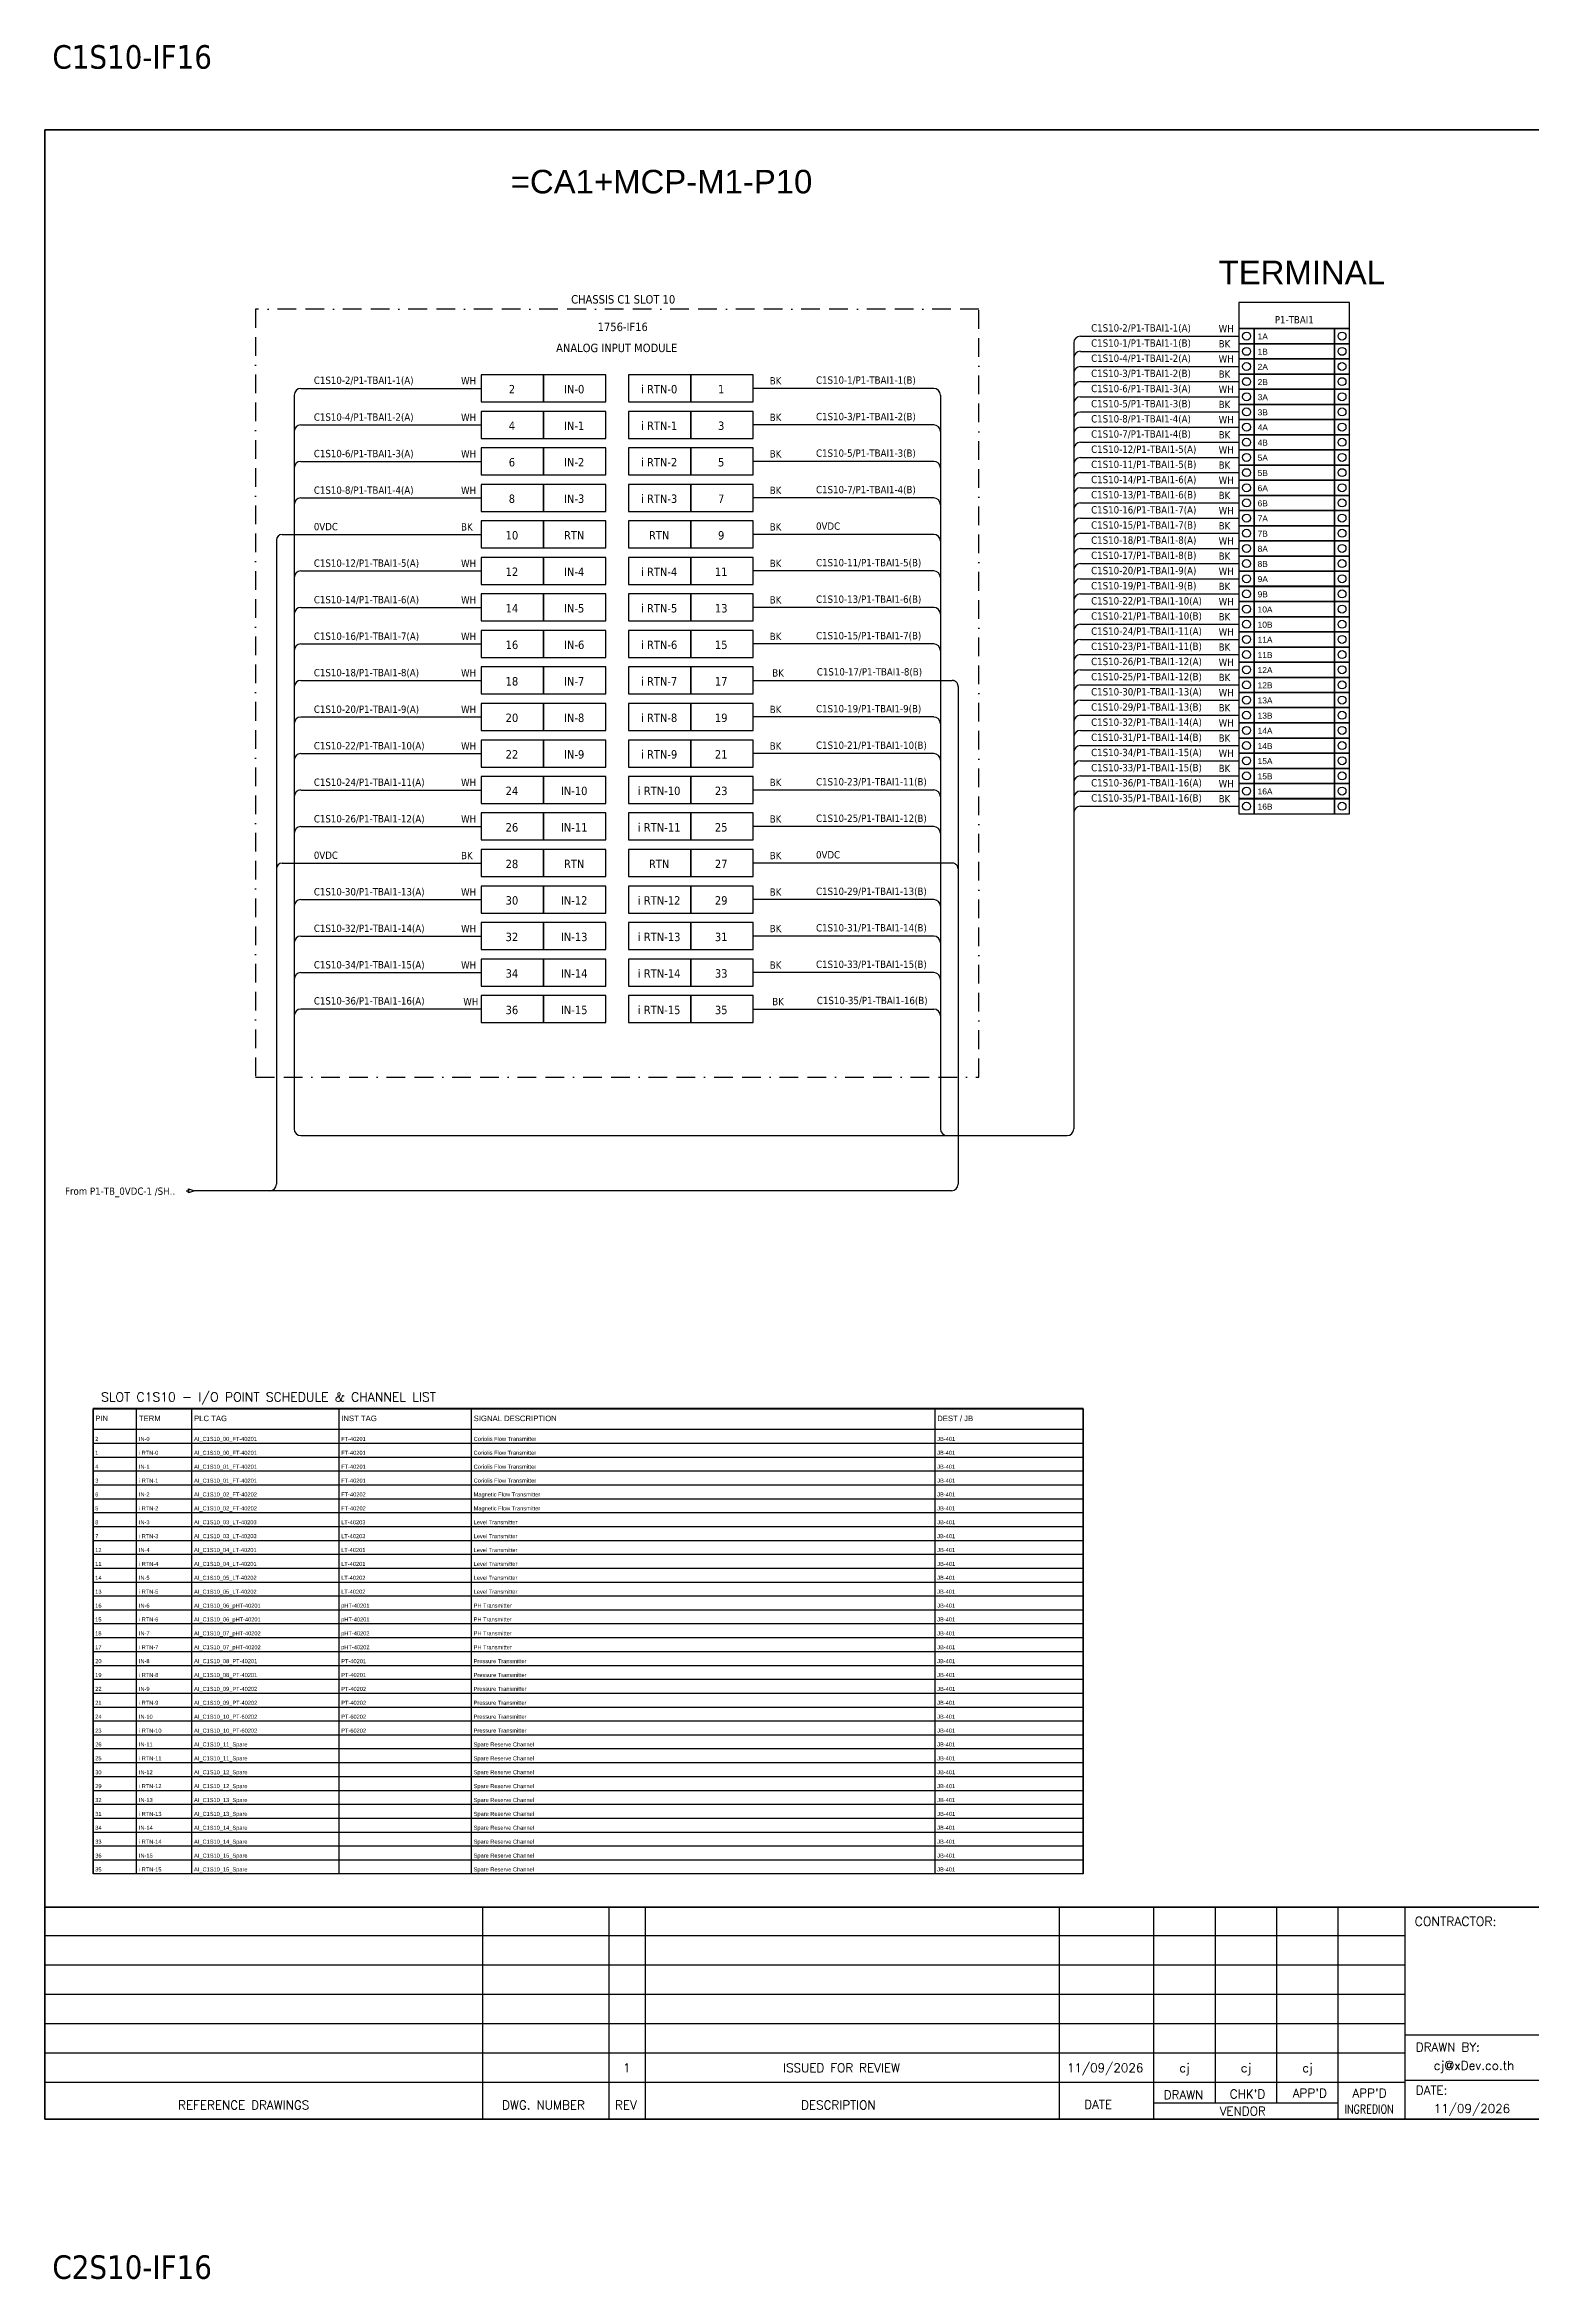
# Model space of a CAD drawing. Header units: millimetres. Extents: x 0 to 62600, y 0 to 14837.
# Drawn here: x 41933 to 43953, y 11799 to 14837 of the extents above; entities that cross this region are included whole.
import ezdxf
from ezdxf.enums import TextEntityAlignment as Align

# ---------------------------------------------------------------- set-up
doc = ezdxf.new("R2010")
doc.units = ezdxf.units.MM
doc.linetypes.add('BORDERX2', pattern=[88.9, 25.4, -12.7, 25.4, -12.7, 0, -12.7])
for name, color, linetype in [('GT_1', 9, 'Continuous'), ('HELPPOINT', 7, 'Continuous'), ('MEMBER', 7, 'Continuous'), ('VECTORS', 7, 'Continuous'), ('x01001-FrameArea', 2, 'BORDERX2')]:
    doc.layers.add(name, color=color, linetype=linetype)
doc.layers.add('IE-EQUIP', color=253, linetype='Continuous', lineweight=25)
doc.layers.add('IE-WIRE', color=7, linetype='Continuous', lineweight=25)
doc.styles.add('ROMANS', font='romans.shx', dxfattribs={"width": 0.85, "height": 25})
doc.styles.get("Standard").update_dxf_attribs({"font": 'arial.ttf'})
doc.styles.add('Tahoma', font='')
doc.styles.get('Tahoma').set_extended_font_data('Tahoma')

# ---------------------------------------------------------------- blocks, each defined once
blk = doc.blocks.new('xTermSingleLayer9')
at = {"color": 7, "ltscale": 25.4}
for points in [[(0, -537), (537, -537), (537, 0), (0, 0)], [(537, -537), (3378, -537), (3378, 0), (537, 0)], [(3378, -537), (3915, -537), (3915, 0), (3378, 0)]]:
    blk.add_lwpolyline(points, close=True, dxfattribs=at)
for centre in [(268, -268), (3647, -268)]:
    blk.add_circle(centre, 141, dxfattribs=at)
blk.add_attdef('TERMINAL_B', (661, -387), '', height=212)
blk = doc.blocks.new('xTerminal_fr_to')
at = {"layer": 'VECTORS', "color": 1, "true_color": 0xff0000}
for p, q in [((-11.3, 0), (-7.8, 0)), ((-7.8, 2.8), (0, 0)), ((-7.8, -2.8), (-7.8, 2.8)), ((-7.8, 2.8), (0, 0)), ((-7.8, 2.8), (-7.8, -2.8)), ((0, 0), (-7.8, -2.8)), ((0, 0), (-7.8, -2.8))]:
    blk.add_line(p, q, dxfattribs=at)

msp = doc.modelspace()

# ---------------------------------------------------------------- linework, layer by layer
at = {"ltscale": 25.4}
for p, q in [((43340.7, 14419.9), (43556.1, 14419.9)), ((43141.2, 14369.6), (42895.9, 14369.6)), ((43340.7, 14378.7), (43556.1, 14378.7)), ((43340.7, 14337.5), (43556.1, 14337.5)), ((43141.2, 14320), (42895.9, 14320)), ((43340.7, 14296.3), (43556.1, 14296.3)), ((43141.2, 14270.3), (42895.9, 14270.3)), ((43340.7, 14255), (43556.1, 14255)), ((43141.2, 14220.7), (42895.9, 14220.7)), ((43340.7, 14213.8), (43556.1, 14213.8)), ((42255.9, 14171.1), (42526.4, 14171.1)), ((43141.2, 14171.1), (42895.9, 14171.1)), ((43340.7, 14172.6), (43556.1, 14172.6)), ((43340.7, 14131.4), (43556.1, 14131.4)), ((43141.2, 14121.4), (42895.9, 14121.4)), ((43141.2, 14071.8), (42895.9, 14071.8)), ((43340.7, 14090.1), (43556.1, 14090.1)), ((43340.7, 14048.9), (43556.1, 14048.9)), ((43141.2, 14022.2), (42895.9, 14022.2)), ((43340.7, 14007.7), (43556.1, 14007.7)), ((42895.9, 13972.5), (43166.4, 13972.5)), ((43340.7, 13966.5), (43556.1, 13966.5)), ((43141.2, 13922.9), (42895.9, 13922.9)), ((43340.7, 13925.3), (43556.1, 13925.3)), ((43340.7, 13884), (43556.1, 13884)), ((43141.2, 13873.3), (42895.9, 13873.3)), ((43141.2, 13823.6), (42895.9, 13823.6)), ((43340.7, 13842.8), (43556.1, 13842.8)), ((43340.7, 13801.6), (43556.1, 13801.6)), ((43141.2, 13774), (42895.9, 13774)), ((42255.9, 13724.4), (42526.4, 13724.4)), ((43166.4, 13724.4), (42895.9, 13724.4)), ((43141.2, 13674.7), (42895.9, 13674.7)), ((43141.2, 13625.1), (42895.9, 13625.1)), ((43141.2, 13575.5), (42895.9, 13575.5)), ((42895.9, 13525.8), (43141.2, 13525.8))]:
    msp.add_line(p, q, dxfattribs=at)
at = {"color": 7}
for p, q in [((42058, 12350.7), (42058, 12982.8)), ((42133, 12350.7), (42133, 12982.8)), ((42333, 12350.7), (42333, 12982.8)), ((42513, 12350.7), (42513, 12982.8)), ((43143, 12350.7), (43143, 12982.8)), ((41998.7, 12954.8), (43344.5, 12954.8))]:
    msp.add_line(p, q, dxfattribs=at)
at = {"color": 8}
for p, q in [((41998.7, 12935.9), (43344.5, 12935.9)), ((41998.7, 12917), (43344.5, 12917)), ((41998.7, 12898.1), (43344.5, 12898.1)), ((41998.7, 12879.2), (43344.5, 12879.2)), ((41998.7, 12860.4), (43344.5, 12860.4)), ((41998.7, 12841.5), (43344.5, 12841.5)), ((41998.7, 12822.6), (43344.5, 12822.6)), ((41998.7, 12803.7), (43344.5, 12803.7)), ((41998.7, 12784.9), (43344.5, 12784.9)), ((41998.7, 12766), (43344.5, 12766)), ((41998.7, 12747.1), (43344.5, 12747.1)), ((41998.7, 12728.2), (43344.5, 12728.2)), ((41998.7, 12709.3), (43344.5, 12709.3)), ((41998.7, 12690.5), (43344.5, 12690.5)), ((41998.7, 12671.6), (43344.5, 12671.6)), ((41998.7, 12652.7), (43344.5, 12652.7)), ((41998.7, 12633.8), (43344.5, 12633.8)), ((41998.7, 12615), (43344.5, 12615)), ((41998.7, 12596.1), (43344.5, 12596.1)), ((41998.7, 12577.2), (43344.5, 12577.2)), ((41998.7, 12558.3), (43344.5, 12558.3)), ((41998.7, 12539.4), (43344.5, 12539.4)), ((41998.7, 12520.6), (43344.5, 12520.6)), ((41998.7, 12501.7), (43344.5, 12501.7)), ((41998.7, 12482.8), (43344.5, 12482.8)), ((41998.7, 12463.9), (43344.5, 12463.9)), ((41998.7, 12445), (43344.5, 12445)), ((41998.7, 12426.2), (43344.5, 12426.2)), ((41998.7, 12407.3), (43344.5, 12407.3)), ((41998.7, 12388.4), (43344.5, 12388.4)), ((41998.7, 12369.5), (43344.5, 12369.5))]:
    msp.add_line(p, q, dxfattribs=at)
at = {"color": 4, "ltscale": 25.4}
msp.add_lwpolyline([(43556.1, 14450.9), (43706.4, 14450.9), (43706.4, 14486.1), (43556.1, 14486.1)], close=True, dxfattribs=at)
at = {"color": 7}
msp.add_lwpolyline([(41998.7, 12350.7), (43344.5, 12350.7), (43344.5, 12982.8), (41998.7, 12982.8), (41998.7, 12350.7)], dxfattribs=at)
msp.add_lwpolyline([(41998.7, 12982.7), (43344.5, 12982.7), (43344.5, 12350.6), (41998.7, 12350.6)], close=True)
at = {"ltscale": 25.4}
for centre, radius, start, end in [((43340.7, 14410.8), 9.14, 90, 180), ((43141.2, 14360.4), 9.17, 0, 90), ((43340.7, 14369.6), 9.14, 90, 180), ((43340.7, 14328.3), 9.14, 90, 180), ((43141.2, 14310.8), 9.17, 0, 90), ((43340.7, 14287.1), 9.14, 90, 180), ((43141.2, 14261.2), 9.17, 0, 90), ((43340.7, 14245.9), 9.14, 90, 180), ((43141.2, 14211.5), 9.17, 0, 90), ((43340.7, 14204.7), 9.14, 90, 180), ((43141.2, 14161.9), 9.17, 0, 90), ((43340.7, 14163.5), 9.14, 90, 180), ((43340.7, 14122.2), 9.14, 90, 180), ((43141.2, 14112.3), 9.17, 0, 90), ((43141.2, 14062.6), 9.17, 0, 90), ((43340.7, 14081), 9.14, 90, 180), ((43340.7, 14039.8), 9.14, 90, 180), ((43141.2, 14013), 9.17, 0, 90), ((43340.7, 13998.6), 9.14, 90, 180), ((43340.7, 13957.3), 9.14, 90, 180), ((43141.2, 13913.7), 9.17, 0, 90), ((43340.7, 13916.1), 9.14, 90, 180), ((43340.7, 13874.9), 9.14, 90, 180), ((43141.2, 13864.1), 9.17, 0, 90), ((43141.2, 13814.5), 9.17, 0, 90), ((43340.7, 13833.7), 9.14, 90, 180), ((43340.7, 13792.4), 9.14, 90, 180), ((43141.2, 13764.8), 9.17, 0, 90), ((43141.2, 13665.6), 9.17, 0, 90), ((43141.2, 13615.9), 9.17, 0, 90), ((43141.2, 13566.3), 9.17, 0, 90), ((43141.2, 13516.7), 9.17, 0, 90)]:
    msp.add_arc(centre, radius, start, end, dxfattribs=at)
at = {"layer": 'GT_1', "color": 4}
for p, q in [((42528.4, 12016.9), (42528.4, 12305)), ((42700.3, 12016.9), (42700.3, 12305)), ((42749.5, 12016.9), (42749.5, 12305)), ((43312.1, 12016.9), (43312.1, 12305)), ((43440.4, 12016.9), (43440.4, 12305)), ((43524, 12038.7), (43524, 12305)), ((43607.5, 12038.7), (43607.5, 12305)), ((43690.8, 12016.9), (43690.8, 12305)), ((43781.8, 12016.9), (43781.8, 12305)), ((43781.8, 12266.2), (41933, 12266.2)), ((43781.8, 12226.4), (41933, 12226.4)), ((43781.8, 12186.4), (41933, 12186.4)), ((43781.8, 12146.5), (41933, 12146.5)), ((44568.8, 12131.2), (43781.8, 12131.2)), ((43781.8, 12106.6), (41933, 12106.6)), ((43781.7, 12066.7), (41933, 12066.7)), ((44568.8, 12069.7), (43781.8, 12069.7)), ((43690.8, 12038.7), (43440.4, 12038.7))]:
    msp.add_line(p, q, dxfattribs=at)
at = {"layer": 'HELPPOINT', "color": 4, "lineweight": 35}
for p, q in [((41933, 12016.9), (41933, 14721.1)), ((41933, 14721.1), (45826.3, 14721.1)), ((41933, 12016.9), (41933, 14721.1)), ((41933, 14721.1), (45826.3, 14721.1)), ((45826.3, 12016.9), (41933, 12016.9)), ((45826.3, 12016.9), (41933, 12016.9))]:
    msp.add_line(p, q, dxfattribs=at)
at = {"layer": 'IE-EQUIP', "linetype": 'Continuous', "ltscale": 25.4}
for points in [[(42526.4, 14351.3), (42611.1, 14351.3), (42611.1, 14388), (42526.4, 14388)], [(42611.1, 14351.3), (42695.7, 14351.3), (42695.7, 14388), (42611.1, 14388)], [(42726.6, 14351.3), (42811.2, 14351.3), (42811.2, 14388), (42726.6, 14388)], [(42811.2, 14351.3), (42895.9, 14351.3), (42895.9, 14388), (42811.2, 14388)], [(42526.4, 14301.6), (42611.1, 14301.6), (42611.1, 14338.3), (42526.4, 14338.3)], [(42611.1, 14301.6), (42695.7, 14301.6), (42695.7, 14338.3), (42611.1, 14338.3)], [(42726.6, 14301.6), (42811.2, 14301.6), (42811.2, 14338.3), (42726.6, 14338.3)], [(42811.2, 14301.6), (42895.9, 14301.6), (42895.9, 14338.3), (42811.2, 14338.3)], [(42526.4, 14252), (42611.1, 14252), (42611.1, 14288.7), (42526.4, 14288.7)], [(42611.1, 14252), (42695.7, 14252), (42695.7, 14288.7), (42611.1, 14288.7)], [(42726.6, 14252), (42811.2, 14252), (42811.2, 14288.7), (42726.6, 14288.7)], [(42811.2, 14252), (42895.9, 14252), (42895.9, 14288.7), (42811.2, 14288.7)], [(42526.4, 14202.4), (42611.1, 14202.4), (42611.1, 14239.1), (42526.4, 14239.1)], [(42611.1, 14202.4), (42695.7, 14202.4), (42695.7, 14239.1), (42611.1, 14239.1)], [(42726.6, 14202.4), (42811.2, 14202.4), (42811.2, 14239.1), (42726.6, 14239.1)], [(42811.2, 14202.4), (42895.9, 14202.4), (42895.9, 14239.1), (42811.2, 14239.1)], [(42526.4, 14152.7), (42611.1, 14152.7), (42611.1, 14189.4), (42526.4, 14189.4)], [(42611.1, 14152.7), (42695.7, 14152.7), (42695.7, 14189.4), (42611.1, 14189.4)], [(42726.6, 14152.7), (42811.2, 14152.7), (42811.2, 14189.4), (42726.6, 14189.4)], [(42811.2, 14152.7), (42895.9, 14152.7), (42895.9, 14189.4), (42811.2, 14189.4)], [(42526.4, 14103.1), (42611.1, 14103.1), (42611.1, 14139.8), (42526.4, 14139.8)], [(42611.1, 14103.1), (42695.7, 14103.1), (42695.7, 14139.8), (42611.1, 14139.8)], [(42726.6, 14103.1), (42811.2, 14103.1), (42811.2, 14139.8), (42726.6, 14139.8)], [(42811.2, 14103.1), (42895.9, 14103.1), (42895.9, 14139.8), (42811.2, 14139.8)], [(42526.4, 14053.5), (42611.1, 14053.5), (42611.1, 14090.2), (42526.4, 14090.2)], [(42611.1, 14053.5), (42695.7, 14053.5), (42695.7, 14090.2), (42611.1, 14090.2)], [(42726.6, 14053.5), (42811.2, 14053.5), (42811.2, 14090.2), (42726.6, 14090.2)], [(42811.2, 14053.5), (42895.9, 14053.5), (42895.9, 14090.2), (42811.2, 14090.2)], [(42526.4, 14003.8), (42611.1, 14003.8), (42611.1, 14040.5), (42526.4, 14040.5)], [(42611.1, 14003.8), (42695.7, 14003.8), (42695.7, 14040.5), (42611.1, 14040.5)], [(42726.6, 14003.8), (42811.2, 14003.8), (42811.2, 14040.5), (42726.6, 14040.5)], [(42811.2, 14003.8), (42895.9, 14003.8), (42895.9, 14040.5), (42811.2, 14040.5)], [(42526.4, 13954.2), (42611.1, 13954.2), (42611.1, 13990.9), (42526.4, 13990.9)], [(42611.1, 13954.2), (42695.7, 13954.2), (42695.7, 13990.9), (42611.1, 13990.9)], [(42726.6, 13954.2), (42811.2, 13954.2), (42811.2, 13990.9), (42726.6, 13990.9)], [(42811.2, 13954.2), (42895.9, 13954.2), (42895.9, 13990.9), (42811.2, 13990.9)], [(42526.4, 13904.6), (42611.1, 13904.6), (42611.1, 13941.3), (42526.4, 13941.3)], [(42611.1, 13904.6), (42695.7, 13904.6), (42695.7, 13941.3), (42611.1, 13941.3)], [(42726.6, 13904.6), (42811.2, 13904.6), (42811.2, 13941.3), (42726.6, 13941.3)], [(42811.2, 13904.6), (42895.9, 13904.6), (42895.9, 13941.3), (42811.2, 13941.3)], [(42526.4, 13854.9), (42611.1, 13854.9), (42611.1, 13891.6), (42526.4, 13891.6)], [(42611.1, 13854.9), (42695.7, 13854.9), (42695.7, 13891.6), (42611.1, 13891.6)], [(42726.6, 13854.9), (42811.2, 13854.9), (42811.2, 13891.6), (42726.6, 13891.6)], [(42811.2, 13854.9), (42895.9, 13854.9), (42895.9, 13891.6), (42811.2, 13891.6)], [(42526.4, 13805.3), (42611.1, 13805.3), (42611.1, 13842), (42526.4, 13842)], [(42611.1, 13805.3), (42695.7, 13805.3), (42695.7, 13842), (42611.1, 13842)], [(42726.6, 13805.3), (42811.2, 13805.3), (42811.2, 13842), (42726.6, 13842)], [(42811.2, 13805.3), (42895.9, 13805.3), (42895.9, 13842), (42811.2, 13842)], [(42526.4, 13755.7), (42611.1, 13755.7), (42611.1, 13792.4), (42526.4, 13792.4)], [(42611.1, 13755.7), (42695.7, 13755.7), (42695.7, 13792.4), (42611.1, 13792.4)], [(42726.6, 13755.7), (42811.2, 13755.7), (42811.2, 13792.4), (42726.6, 13792.4)], [(42811.2, 13755.7), (42895.9, 13755.7), (42895.9, 13792.4), (42811.2, 13792.4)], [(42526.4, 13706), (42611.1, 13706), (42611.1, 13742.7), (42526.4, 13742.7)], [(42611.1, 13706), (42695.7, 13706), (42695.7, 13742.7), (42611.1, 13742.7)], [(42726.6, 13706), (42811.2, 13706), (42811.2, 13742.7), (42726.6, 13742.7)], [(42811.2, 13706), (42895.9, 13706), (42895.9, 13742.7), (42811.2, 13742.7)], [(42526.4, 13656.4), (42611.1, 13656.4), (42611.1, 13693.1), (42526.4, 13693.1)], [(42611.1, 13656.4), (42695.7, 13656.4), (42695.7, 13693.1), (42611.1, 13693.1)], [(42726.6, 13656.4), (42811.2, 13656.4), (42811.2, 13693.1), (42726.6, 13693.1)], [(42811.2, 13656.4), (42895.9, 13656.4), (42895.9, 13693.1), (42811.2, 13693.1)], [(42526.4, 13606.8), (42611.1, 13606.8), (42611.1, 13643.5), (42526.4, 13643.5)], [(42611.1, 13606.8), (42695.7, 13606.8), (42695.7, 13643.5), (42611.1, 13643.5)], [(42726.6, 13606.8), (42811.2, 13606.8), (42811.2, 13643.5), (42726.6, 13643.5)], [(42811.2, 13606.8), (42895.9, 13606.8), (42895.9, 13643.5), (42811.2, 13643.5)], [(42526.4, 13557.1), (42611.1, 13557.1), (42611.1, 13593.8), (42526.4, 13593.8)], [(42611.1, 13557.1), (42695.7, 13557.1), (42695.7, 13593.8), (42611.1, 13593.8)], [(42726.6, 13557.1), (42811.2, 13557.1), (42811.2, 13593.8), (42726.6, 13593.8)], [(42811.2, 13557.1), (42895.9, 13557.1), (42895.9, 13593.8), (42811.2, 13593.8)], [(42526.4, 13507.5), (42611.1, 13507.5), (42611.1, 13544.2), (42526.4, 13544.2)], [(42611.1, 13507.5), (42695.7, 13507.5), (42695.7, 13544.2), (42611.1, 13544.2)], [(42726.6, 13507.5), (42811.2, 13507.5), (42811.2, 13544.2), (42726.6, 13544.2)], [(42811.2, 13507.5), (42895.9, 13507.5), (42895.9, 13544.2), (42811.2, 13544.2)]]:
    msp.add_lwpolyline(points, close=True, dxfattribs=at)
at = {"layer": 'IE-WIRE', "color": 4, "ltscale": 25.4}
for p, q in [((43331.6, 14431.4), (43331.6, 13363)), ((43340.7, 14440.5), (43556.1, 14440.5)), ((43340.7, 14399.3), (43556.1, 14399.3)), ((42281.2, 14369.6), (42526.4, 14369.6)), ((42272, 14360.4), (42272, 13363)), ((43150.3, 14360.4), (43150.3, 13363)), ((43340.7, 14358.1), (43556.1, 14358.1)), ((42281.2, 14320), (42526.4, 14320)), ((43340.7, 14316.9), (43556.1, 14316.9)), ((42281.2, 14270.3), (42526.4, 14270.3)), ((43340.7, 14275.7), (43556.1, 14275.7)), ((42281.2, 14220.7), (42526.4, 14220.7)), ((43340.7, 14234.4), (43556.1, 14234.4)), ((43340.7, 14193.2), (43556.1, 14193.2)), ((43340.7, 14152), (43556.1, 14152)), ((42281.2, 14121.4), (42526.4, 14121.4)), ((43340.7, 14110.8), (43556.1, 14110.8)), ((42281.2, 14071.8), (42526.4, 14071.8)), ((43340.7, 14069.5), (43556.1, 14069.5)), ((42281.2, 14022.2), (42526.4, 14022.2)), ((43340.7, 14028.3), (43556.1, 14028.3)), ((42281.2, 13972.5), (42526.4, 13972.5)), ((43340.7, 13987.1), (43556.1, 13987.1)), ((43340.7, 13945.9), (43556.1, 13945.9)), ((42281.2, 13922.9), (42526.4, 13922.9)), ((43340.7, 13904.6), (43556.1, 13904.6)), ((42281.2, 13873.3), (42526.4, 13873.3)), ((43340.7, 13863.4), (43556.1, 13863.4)), ((42281.2, 13823.6), (42526.4, 13823.6)), ((43340.7, 13822.2), (43556.1, 13822.2)), ((42281.2, 13774), (42526.4, 13774)), ((42281.2, 13674.7), (42526.4, 13674.7)), ((42281.2, 13625.1), (42526.4, 13625.1)), ((42281.2, 13575.5), (42526.4, 13575.5)), ((42526.4, 13525.8), (42281.2, 13525.8))]:
    msp.add_line(p, q, dxfattribs=at)
at = {"layer": 'IE-WIRE', "color": 7, "ltscale": 25.4}
for p, q in [((42247.9, 14163.1), (42247.9, 13287.8)), ((43174.4, 13964.5), (43174.4, 13287.8)), ((43165.5, 13278.8), (42136.4, 13278.8))]:
    msp.add_line(p, q, dxfattribs=at)
at = {"layer": 'IE-WIRE', "color": 4}
msp.add_line((42281.1, 13353.9), (43322.5, 13353.9), dxfattribs=at)
at = {"layer": 'IE-WIRE', "color": 4, "ltscale": 25.4}
for centre, radius in [((43340.7, 14431.4), 9.14), ((43340.7, 14390.2), 9.14), ((42281.2, 14360.4), 9.17), ((43340.7, 14349), 9.14), ((42281.2, 14310.8), 9.17), ((43340.7, 14307.7), 9.14), ((42281.2, 14261.2), 9.17), ((43340.7, 14266.5), 9.14), ((42281.2, 14211.5), 9.17), ((43340.7, 14225.3), 9.14), ((43340.7, 14184.1), 9.14), ((43340.7, 14142.8), 9.14), ((42281.2, 14112.3), 9.17), ((43340.7, 14101.6), 9.14), ((42281.2, 14062.6), 9.17), ((43340.7, 14060.4), 9.14), ((42281.2, 14013), 9.17), ((43340.7, 14019.2), 9.14), ((42281.2, 13963.4), 9.17), ((43340.7, 13977.9), 9.14), ((43340.7, 13936.7), 9.14), ((42281.2, 13913.7), 9.17), ((43340.7, 13895.5), 9.14), ((42281.2, 13864.1), 9.17), ((43340.7, 13854.3), 9.14), ((42281.2, 13814.5), 9.17), ((43340.7, 13813.1), 9.14), ((42281.2, 13764.8), 9.17), ((42281.2, 13665.6), 9.17), ((42281.2, 13615.9), 9.17), ((42281.2, 13566.3), 9.17), ((42281.2, 13516.7), 9.17)]:
    msp.add_arc(centre, radius, 90, 180, dxfattribs=at)
at = {"layer": 'IE-WIRE', "ltscale": 25.4}
for centre in [(42255.9, 14163.1), (42255.9, 13716.4)]:
    msp.add_arc(centre, 8, 90, 180, dxfattribs=at)
at = {"layer": 'IE-WIRE', "color": 4}
for centre, start, end in [((42281.1, 13363), 180, 270), ((43159.5, 13363), 180, 270), ((43322.5, 13363), 270, 0)]:
    msp.add_arc(centre, 9.14, start, end, dxfattribs=at)
at = {"layer": 'IE-WIRE', "color": 7, "ltscale": 25.4}
for centre in [(42238.9, 13287.8), (43165.5, 13287.8), (43165.5, 13287.8)]:
    msp.add_arc(centre, 8.96, 270, 0, dxfattribs=at)
at = {"layer": 'MEMBER', "color": 4, "lineweight": 35}
msp.add_line((41933, 12305), (45826.3, 12305), dxfattribs=at)
msp.add_line((41933, 12305), (45826.3, 12305), dxfattribs=at)
at = {"layer": 'x01001-FrameArea'}
msp.add_lwpolyline([(42219.7, 13433.5), (43202.7, 13433.5), (43202.7, 14477.3), (42219.7, 14477.3)], close=True, dxfattribs=at)
at = {"layer": 'x01001-FrameArea', "ltscale": 25.4}
for centre in [(43166.4, 13964.5), (43166.4, 13716.4)]:
    msp.add_arc(centre, 8, 0, 90, dxfattribs=at)

# ---------------------------------------------------------------- block references
at = {"xscale": 0.0384, "yscale": 0.0384, "zscale": 0.0384}
for p, values in [((43556.1, 14450.9), {'TERMINAL_B': '1A'}), ((43556.1, 14430.2), {'TERMINAL_B': '1B'}), ((43556.1, 14409.6), {'TERMINAL_B': '2A'}), ((43556.1, 14389), {'TERMINAL_B': '2B'}), ((43556.1, 14368.4), {'TERMINAL_B': '3A'}), ((43556.1, 14347.8), {'TERMINAL_B': '3B'}), ((43556.1, 14327.2), {'TERMINAL_B': '4A'}), ((43556.1, 14306.6), {'TERMINAL_B': '4B'}), ((43556.1, 14286), {'TERMINAL_B': '5A'}), ((43556.1, 14265.3), {'TERMINAL_B': '5B'}), ((43556.1, 14244.7), {'TERMINAL_B': '6A'}), ((43556.1, 14224.1), {'TERMINAL_B': '6B'}), ((43556.1, 14203.5), {'TERMINAL_B': '7A'}), ((43556.1, 14182.9), {'TERMINAL_B': '7B'}), ((43556.1, 14162.3), {'TERMINAL_B': '8A'}), ((43556.1, 14141.7), {'TERMINAL_B': '8B'}), ((43556.1, 14121.1), {'TERMINAL_B': '9A'}), ((43556.1, 14100.5), {'TERMINAL_B': '9B'}), ((43556.1, 14079.8), {'TERMINAL_B': '10A'}), ((43556.1, 14059.2), {'TERMINAL_B': '10B'}), ((43556.1, 14038.6), {'TERMINAL_B': '11A'}), ((43556.1, 14018), {'TERMINAL_B': '11B'}), ((43556.1, 13997.4), {'TERMINAL_B': '12A'}), ((43556.1, 13976.8), {'TERMINAL_B': '12B'}), ((43556.1, 13956.2), {'TERMINAL_B': '13A'}), ((43556.1, 13935.6), {'TERMINAL_B': '13B'}), ((43556.1, 13914.9), {'TERMINAL_B': '14A'}), ((43556.1, 13894.3), {'TERMINAL_B': '14B'}), ((43556.1, 13873.7), {'TERMINAL_B': '15A'}), ((43556.1, 13853.1), {'TERMINAL_B': '15B'}), ((43556.1, 13832.5), {'TERMINAL_B': '16A'}), ((43556.1, 13811.9), {'TERMINAL_B': '16B'})]:
    msp.add_blockref('xTermSingleLayer9', p, dxfattribs=at).add_auto_attribs(values)
msp.add_blockref('xTerminal_fr_to', (42136.4, 13278.8))

# ---------------------------------------------------------------- texts
at = {"color": 2, "style": 'Tahoma'}
for s, p in [('C1S10-IF16', (41943.4, 14804.1)), ('C2S10-IF16', (41943.4, 11799.9))]:
    msp.add_text(s, height=32, dxfattribs=at).set_placement(p)
at = {"color": 2}
for s, p in [('=CA1+MCP-M1-P10', (42566.4, 14634.6)), ('TERMINAL', (43528.5, 14511.2))]:
    msp.add_text(s, height=32, dxfattribs=at).set_placement(p)
at = {"color": 2, "style": 'Tahoma'}
for s, height, p in [('CHASSIS C1 SLOT 10', 11.441, (42719.2, 14490.6)), ('1756-IF16', 11.44, (42718.6, 14453.2)), ('ANALOG INPUT MODULE', 11.441, (42710.4, 14424.6)), ('2', 11.4, (42568, 14368.5)), ('IN-0', 11.44, (42652.6, 14368.5)), ('i RTN-0', 11.44, (42768.1, 14368.5)), ('1', 11.4, (42852.4, 14368.5)), ('4', 11.4, (42568, 14318.8)), ('IN-1', 11.44, (42652.6, 14318.8)), ('i RTN-1', 11.44, (42768.1, 14318.8)), ('3', 11.4, (42852.4, 14318.8)), ('6', 11.4, (42568, 14269.2)), ('IN-2', 11.44, (42652.6, 14269.2)), ('i RTN-2', 11.44, (42768.1, 14269.2)), ('5', 11.4, (42852.4, 14269.2)), ('8', 11.4, (42568, 14219.6)), ('IN-3', 11.44, (42652.6, 14219.6)), ('i RTN-3', 11.44, (42768.1, 14219.6)), ('7', 11.4, (42852.4, 14219.6)), ('10', 11.44, (42568, 14169.9)), ('RTN', 11.44, (42652.6, 14169.9)), ('RTN', 11.44, (42768.1, 14169.9)), ('9', 11.4, (42852.4, 14169.9)), ('12', 11.44, (42568, 14120.3)), ('IN-4', 11.44, (42652.6, 14120.3)), ('i RTN-4', 11.44, (42768.1, 14120.3)), ('11', 11.44, (42852.4, 14120.3)), ('14', 11.44, (42568, 14070.7)), ('IN-5', 11.44, (42652.6, 14070.7)), ('i RTN-5', 11.44, (42768.1, 14070.7)), ('13', 11.44, (42852.4, 14070.7)), ('16', 11.44, (42568, 14021)), ('IN-6', 11.44, (42652.6, 14021)), ('i RTN-6', 11.44, (42768.1, 14021)), ('15', 11.44, (42852.4, 14021)), ('18', 11.44, (42568, 13971.4)), ('IN-7', 11.44, (42652.6, 13971.4)), ('i RTN-7', 11.44, (42768.1, 13971.4)), ('17', 11.44, (42852.4, 13971.4)), ('20', 11.44, (42568, 13921.8)), ('IN-8', 11.44, (42652.6, 13921.8)), ('i RTN-8', 11.44, (42768.1, 13921.8)), ('19', 11.44, (42852.4, 13921.8)), ('22', 11.44, (42568, 13872.1)), ('IN-9', 11.44, (42652.6, 13872.1)), ('i RTN-9', 11.44, (42768.1, 13872.1)), ('21', 11.44, (42852.4, 13872.1)), ('24', 11.44, (42568, 13822.5)), ('IN-10', 11.44, (42652.6, 13822.5)), ('i RTN-10', 11.44, (42768.1, 13822.5)), ('23', 11.44, (42852.4, 13822.5)), ('26', 11.44, (42568, 13772.9)), ('IN-11', 11.44, (42652.6, 13772.9)), ('i RTN-11', 11.44, (42768.1, 13772.9)), ('25', 11.44, (42852.4, 13772.9)), ('28', 11.44, (42568, 13723.2)), ('27', 11.44, (42852.4, 13723.2)), ('RTN', 11.44, (42652.6, 13723.2)), ('RTN', 11.44, (42768.1, 13723.2)), ('30', 11.44, (42568, 13673.6)), ('IN-12', 11.44, (42652.6, 13673.6)), ('i RTN-12', 11.44, (42768.1, 13673.6)), ('29', 11.44, (42852.4, 13673.6)), ('32', 11.44, (42568, 13624)), ('IN-13', 11.44, (42652.6, 13624)), ('i RTN-13', 11.44, (42768.1, 13624)), ('31', 11.44, (42852.4, 13624)), ('34', 11.44, (42568, 13574.3)), ('IN-14', 11.44, (42652.6, 13574.3)), ('i RTN-14', 11.44, (42768.1, 13574.3)), ('33', 11.44, (42852.4, 13574.3)), ('36', 11.44, (42568, 13524.7)), ('IN-15', 11.44, (42652.6, 13524.7)), ('i RTN-15', 11.44, (42768.1, 13524.7)), ('35', 11.44, (42852.4, 13524.7))]:
    msp.add_text(s, height=height, dxfattribs=at).set_placement(p, align=Align.MIDDLE_CENTER)
at = {"color": 4, "style": 'Tahoma'}
msp.add_text('P1-TBAI1', height=9.95, dxfattribs=at).set_placement((43631.3, 14462.9), align=Align.MIDDLE_CENTER)
for s, height, p in [('C1S10-2/P1-TBAI1-1(A)', 9.949, (43355.2, 14446.8)), ('WH', 9.95, (43528.5, 14445.8)), ('C1S10-4/P1-TBAI1-2(A)', 9.949, (43355.2, 14405.6)), ('WH', 9.95, (43528.5, 14404.6)), ('C1S10-2/P1-TBAI1-1(A)', 9.949, (42298.8, 14375.6)), ('WH', 9.95, (42498.9, 14374.9)), ('C1S10-6/P1-TBAI1-3(A)', 9.949, (43355.2, 14364.4)), ('WH', 9.95, (43528.5, 14363.4)), ('C1S10-4/P1-TBAI1-2(A)', 9.949, (42298.8, 14325.6)), ('WH', 9.95, (42498.9, 14325.2)), ('C1S10-8/P1-TBAI1-4(A)', 9.949, (43355.2, 14323.2)), ('WH', 9.95, (43528.5, 14322.1)), ('C1S10-6/P1-TBAI1-3(A)', 9.949, (42298.8, 14276)), ('WH', 9.95, (42498.9, 14275.6)), ('C1S10-12/P1-TBAI1-5(A)', 9.949, (43355.2, 14281.9)), ('WH', 9.95, (43528.5, 14280.9)), ('C1S10-14/P1-TBAI1-6(A)', 9.949, (43355.2, 14240.7)), ('WH', 9.95, (43528.5, 14239.7)), ('C1S10-8/P1-TBAI1-4(A)', 9.949, (42298.8, 14226.3)), ('WH', 9.95, (42498.9, 14226)), ('C1S10-16/P1-TBAI1-7(A)', 9.949, (43355.2, 14199.5)), ('WH', 9.95, (43528.5, 14198.5)), ('C1S10-18/P1-TBAI1-8(A)', 9.949, (43355.2, 14158.3)), ('WH', 9.95, (43528.5, 14157.2)), ('C1S10-12/P1-TBAI1-5(A)', 9.949, (42298.8, 14127.1)), ('WH', 9.95, (42498.9, 14126.7)), ('C1S10-20/P1-TBAI1-9(A)', 9.949, (43355.2, 14117)), ('WH', 9.95, (43528.5, 14116)), ('C1S10-14/P1-TBAI1-6(A)', 9.949, (42298.8, 14077.4)), ('WH', 9.95, (42498.9, 14077.1)), ('C1S10-22/P1-TBAI1-10(A)', 9.949, (43355.2, 14075.8)), ('WH', 9.95, (43528.5, 14074.8)), ('C1S10-16/P1-TBAI1-7(A)', 9.949, (42298.8, 14027.8)), ('WH', 9.95, (42498.9, 14027.4)), ('C1S10-24/P1-TBAI1-11(A)', 9.949, (43355.2, 14034.6)), ('WH', 9.95, (43528.5, 14033.6)), ('C1S10-26/P1-TBAI1-12(A)', 9.949, (43355.2, 13993.4)), ('C1S10-18/P1-TBAI1-8(A)', 9.949, (42298.8, 13978.2)), ('WH', 9.95, (42498.9, 13977.8)), ('WH', 9.95, (43528.5, 13992.3)), ('C1S10-30/P1-TBAI1-13(A)', 9.949, (43355.2, 13952.2)), ('WH', 9.95, (43528.5, 13951.1)), ('C1S10-20/P1-TBAI1-9(A)', 9.949, (42298.8, 13928.5)), ('WH', 9.95, (42498.9, 13928.2)), ('C1S10-32/P1-TBAI1-14(A)', 9.949, (43355.2, 13910.9)), ('WH', 9.95, (43528.5, 13909.9)), ('C1S10-22/P1-TBAI1-10(A)', 9.949, (42298.8, 13878.9)), ('WH', 9.95, (42498.9, 13878.5)), ('C1S10-34/P1-TBAI1-15(A)', 9.949, (43355.2, 13869.7)), ('WH', 9.95, (43528.5, 13868.7)), ('C1S10-24/P1-TBAI1-11(A)', 9.949, (42298.8, 13829.3)), ('WH', 9.95, (42498.9, 13828.9)), ('C1S10-36/P1-TBAI1-16(A)', 9.949, (43355.2, 13828.5)), ('WH', 9.95, (43528.5, 13827.4)), ('C1S10-26/P1-TBAI1-12(A)', 9.949, (42298.8, 13779.6)), ('WH', 9.95, (42498.9, 13779.3)), ('C1S10-30/P1-TBAI1-13(A)', 9.949, (42298.8, 13680.4)), ('WH', 9.95, (42498.9, 13680)), ('C1S10-32/P1-TBAI1-14(A)', 9.949, (42298.8, 13630.7)), ('WH', 9.95, (42498.9, 13630.4)), ('C1S10-34/P1-TBAI1-15(A)', 9.949, (42298.8, 13581.1)), ('WH', 9.95, (42498.9, 13580.7)), ('C1S10-36/P1-TBAI1-16(A)', 9.949, (42298.8, 13532.1)), ('WH', 9.95, (42501.9, 13531.1))]:
    msp.add_text(s, height=height, dxfattribs=at).set_placement(p)
at = {"style": 'Tahoma'}
for s, height, p in [('C1S10-1/P1-TBAI1-1(B)', 9.949, (43355.2, 14426.2)), ('BK', 9.95, (43528.5, 14425.2)), ('BK', 9.95, (42918.4, 14374.9)), ('C1S10-1/P1-TBAI1-1(B)', 9.949, (42981.3, 14375.9)), ('C1S10-3/P1-TBAI1-2(B)', 9.949, (43355.2, 14385)), ('BK', 9.95, (43528.5, 14384)), ('C1S10-3/P1-TBAI1-2(B)', 9.949, (42981.3, 14326.3)), ('C1S10-5/P1-TBAI1-3(B)', 9.949, (43355.2, 14343.8)), ('BK', 9.95, (43528.5, 14342.7)), ('BK', 9.95, (42918.4, 14325.2)), ('C1S10-7/P1-TBAI1-4(B)', 9.949, (43355.2, 14302.6)), ('BK', 9.95, (43528.5, 14301.5)), ('BK', 9.95, (42918.4, 14275.6)), ('C1S10-5/P1-TBAI1-3(B)', 9.949, (42981.3, 14276.6)), ('C1S10-11/P1-TBAI1-5(B)', 9.949, (43355.2, 14261.3)), ('BK', 9.95, (43528.5, 14260.3)), ('BK', 9.95, (42918.4, 14226)), ('C1S10-7/P1-TBAI1-4(B)', 9.949, (42981.3, 14227)), ('C1S10-13/P1-TBAI1-6(B)', 9.949, (43355.2, 14220.1)), ('BK', 9.95, (43528.5, 14219.1)), ('0VDC', 9.95, (42298.8, 14176.7)), ('BK', 9.95, (42498.9, 14176.3)), ('BK', 9.95, (42918.4, 14176.3)), ('0VDC', 9.95, (42981.3, 14177.4)), ('C1S10-15/P1-TBAI1-7(B)', 9.949, (43355.2, 14178.9)), ('BK', 9.95, (43528.5, 14177.8)), ('BK', 9.95, (42918.4, 14126.7)), ('C1S10-11/P1-TBAI1-5(B)', 9.949, (42981.3, 14127.7)), ('C1S10-17/P1-TBAI1-8(B)', 9.949, (43355.2, 14137.7)), ('BK', 9.95, (43528.5, 14136.6)), ('C1S10-19/P1-TBAI1-9(B)', 9.949, (43355.2, 14096.4)), ('BK', 9.95, (43528.5, 14095.4)), ('BK', 9.95, (42918.4, 14077.1)), ('C1S10-13/P1-TBAI1-6(B)', 9.949, (42981.3, 14078.1)), ('C1S10-21/P1-TBAI1-10(B)', 9.949, (43355.2, 14055.2)), ('BK', 9.95, (43528.5, 14054.2)), ('BK', 9.95, (42918.4, 14027.4)), ('C1S10-15/P1-TBAI1-7(B)', 9.949, (42981.3, 14028.5)), ('C1S10-23/P1-TBAI1-11(B)', 9.949, (43355.2, 14014)), ('BK', 9.95, (43528.5, 14013)), ('BK', 9.95, (42921.8, 13977.8)), ('C1S10-17/P1-TBAI1-8(B)', 9.949, (42982.4, 13979.3)), ('C1S10-25/P1-TBAI1-12(B)', 9.949, (43355.2, 13972.8)), ('BK', 9.95, (43528.5, 13971.7)), ('C1S10-29/P1-TBAI1-13(B)', 9.949, (43355.2, 13931.5)), ('BK', 9.95, (42918.4, 13928.2)), ('C1S10-19/P1-TBAI1-9(B)', 9.949, (42981.3, 13929.2)), ('BK', 9.95, (43528.5, 13930.5)), ('BK', 9.95, (42918.4, 13878.5)), ('C1S10-21/P1-TBAI1-10(B)', 9.949, (42981.3, 13879.6)), ('C1S10-31/P1-TBAI1-14(B)', 9.949, (43355.2, 13890.3)), ('BK', 9.95, (43528.5, 13889.3)), ('C1S10-33/P1-TBAI1-15(B)', 9.949, (43355.2, 13849.1)), ('BK', 9.95, (43528.5, 13848.1)), ('BK', 9.95, (42918.4, 13828.9)), ('C1S10-23/P1-TBAI1-11(B)', 9.949, (42981.3, 13829.9)), ('C1S10-25/P1-TBAI1-12(B)', 9.949, (42981.3, 13780.3)), ('C1S10-35/P1-TBAI1-16(B)', 9.949, (43355.2, 13807.9)), ('BK', 9.95, (43528.5, 13806.8)), ('BK', 9.95, (42918.4, 13779.3)), ('0VDC', 9.95, (42298.8, 13730)), ('BK', 9.95, (42498.9, 13729.6)), ('BK', 9.95, (42918.4, 13729.6)), ('0VDC', 9.95, (42981.3, 13730.7)), ('BK', 9.95, (42918.4, 13680)), ('C1S10-29/P1-TBAI1-13(B)', 9.949, (42981.3, 13681)), ('BK', 9.95, (42918.4, 13630.4)), ('C1S10-31/P1-TBAI1-14(B)', 9.949, (42981.3, 13631.4)), ('BK', 9.95, (42918.4, 13580.7)), ('C1S10-33/P1-TBAI1-15(B)', 9.949, (42981.3, 13581.8)), ('BK', 9.95, (42921.8, 13531.1)), ('C1S10-35/P1-TBAI1-16(B)', 9.949, (42982.4, 13532.6))]:
    msp.add_text(s, height=height, dxfattribs=at).set_placement(p)
at = {"color": 7, "style": 'Tahoma'}
msp.add_text('From P1-TB_0VDC-1 /SH..', height=9.949, dxfattribs=at).set_placement((41960.6, 13273.4))
at = {"color": 3}
for s, p in [('PIN', (42001.7, 12965.8)), ('TERM', (42061, 12965.8)), ('PLC TAG', (42136, 12965.8)), ('INST TAG', (42336, 12965.8)), ('SIGNAL DESCRIPTION', (42516, 12965.8)), ('DEST / JB', (43146, 12965.8))]:
    msp.add_text(s, height=7.5, dxfattribs=at).set_placement(p)
at = {"color": 7}
for s, p in [('2', (42001.7, 12938.9)), ('IN-0', (42061, 12938.9)), ('AI_C1S10_00_FT-40201', (42136, 12938.9)), ('FT-40201', (42336, 12938.9)), ('Coriolis Flow Transmitter', (42516, 12938.9)), ('JB-401', (43146, 12938.9)), ('1', (42001.7, 12920)), ('i RTN-0', (42061, 12920)), ('AI_C1S10_00_FT-40201', (42136, 12920)), ('FT-40201', (42336, 12920)), ('Coriolis Flow Transmitter', (42516, 12920)), ('JB-401', (43146, 12920)), ('4', (42001.7, 12901.1)), ('3', (42001.7, 12882.2)), ('i RTN-1', (42061, 12882.2)), ('IN-1', (42061, 12901.1)), ('AI_C1S10_01_FT-40201', (42136, 12901.1)), ('AI_C1S10_01_FT-40201', (42136, 12882.2)), ('FT-40201', (42336, 12901.1)), ('FT-40201', (42336, 12882.2)), ('Coriolis Flow Transmitter', (42516, 12901.1)), ('Coriolis Flow Transmitter', (42516, 12882.2)), ('JB-401', (43146, 12901.1)), ('JB-401', (43146, 12882.2)), ('5', (42001.7, 12844.5)), ('6', (42001.7, 12863.4)), ('i RTN-2', (42061, 12844.5)), ('IN-2', (42061, 12863.4)), ('AI_C1S10_02_FT-40202', (42136, 12863.4)), ('AI_C1S10_02_FT-40202', (42136, 12844.5)), ('FT-40202', (42336, 12863.4)), ('FT-40202', (42336, 12844.5)), ('Magnetic Flow Transmitter', (42516, 12863.4)), ('Magnetic Flow Transmitter', (42516, 12844.5)), ('JB-401', (43146, 12863.4)), ('JB-401', (43146, 12844.5)), ('8', (42001.7, 12825.6)), ('IN-3', (42061, 12825.6)), ('AI_C1S10_03_LT-40203', (42136, 12825.6)), ('LT-40203', (42336, 12825.6)), ('Level Transmitter', (42516, 12825.6)), ('JB-401', (43146, 12825.6)), ('7', (42001.7, 12806.7)), ('12', (42001.7, 12787.9)), ('i RTN-3', (42061, 12806.7)), ('IN-4', (42061, 12787.9)), ('AI_C1S10_03_LT-40203', (42136, 12806.7)), ('AI_C1S10_04_LT-40201', (42136, 12787.9)), ('LT-40203', (42336, 12806.7)), ('LT-40201', (42336, 12787.9)), ('Level Transmitter', (42516, 12806.7)), ('Level Transmitter', (42516, 12787.9)), ('JB-401', (43146, 12806.7)), ('JB-401', (43146, 12787.9)), ('11', (42001.7, 12769)), ('i RTN-4', (42061, 12769)), ('AI_C1S10_04_LT-40201', (42136, 12769)), ('LT-40201', (42336, 12769)), ('Level Transmitter', (42516, 12769)), ('JB-401', (43146, 12769)), ('14', (42001.7, 12750.1)), ('13', (42001.7, 12731.2)), ('i RTN-5', (42061, 12731.2)), ('IN-5', (42061, 12750.1)), ('AI_C1S10_05_LT-40202', (42136, 12750.1)), ('AI_C1S10_05_LT-40202', (42136, 12731.2)), ('LT-40202', (42336, 12750.1)), ('LT-40202', (42336, 12731.2)), ('Level Transmitter', (42516, 12750.1)), ('Level Transmitter', (42516, 12731.2)), ('JB-401', (43146, 12750.1)), ('JB-401', (43146, 12731.2)), ('16', (42001.7, 12712.3)), ('15', (42001.7, 12693.5)), ('i RTN-6', (42061, 12693.5)), ('IN-6', (42061, 12712.3)), ('AI_C1S10_06_pHT-40201', (42136, 12712.3)), ('AI_C1S10_06_pHT-40201', (42136, 12693.5)), ('pHT-40201', (42336, 12712.3)), ('pHT-40201', (42336, 12693.5)), ('PH Transmitter', (42516, 12712.3)), ('PH Transmitter', (42516, 12693.5)), ('JB-401', (43146, 12712.3)), ('JB-401', (43146, 12693.5)), ('18', (42001.7, 12674.6)), ('IN-7', (42061, 12674.6)), ('AI_C1S10_07_pHT-40202', (42136, 12674.6)), ('pHT-40202', (42336, 12674.6)), ('PH Transmitter', (42516, 12674.6)), ('JB-401', (43146, 12674.6)), ('20', (42001.7, 12636.8)), ('17', (42001.7, 12655.7)), ('i RTN-7', (42061, 12655.7)), ('IN-8', (42061, 12636.8)), ('AI_C1S10_07_pHT-40202', (42136, 12655.7)), ('AI_C1S10_08_PT-40201', (42136, 12636.8)), ('pHT-40202', (42336, 12655.7)), ('PT-40201', (42336, 12636.8)), ('PH Transmitter', (42516, 12655.7)), ('Pressure Transmitter', (42516, 12636.8)), ('JB-401', (43146, 12655.7)), ('JB-401', (43146, 12636.8)), ('19', (42001.7, 12618)), ('i RTN-8', (42061, 12618)), ('AI_C1S10_08_PT-40201', (42136, 12618)), ('PT-40201', (42336, 12618)), ('Pressure Transmitter', (42516, 12618)), ('JB-401', (43146, 12618)), ('22', (42001.7, 12599.1)), ('21', (42001.7, 12580.2)), ('i RTN-9', (42061, 12580.2)), ('IN-9', (42061, 12599.1)), ('AI_C1S10_09_PT-40202', (42136, 12599.1)), ('AI_C1S10_09_PT-40202', (42136, 12580.2)), ('PT-40202', (42336, 12599.1)), ('PT-40202', (42336, 12580.2)), ('Pressure Transmitter', (42516, 12599.1)), ('Pressure Transmitter', (42516, 12580.2)), ('JB-401', (43146, 12599.1)), ('JB-401', (43146, 12580.2)), ('24', (42001.7, 12561.3)), ('23', (42001.7, 12542.4)), ('i RTN-10', (42061, 12542.4)), ('IN-10', (42061, 12561.3)), ('AI_C1S10_10_PT-60202', (42136, 12561.3)), ('AI_C1S10_10_PT-60202', (42136, 12542.4)), ('PT-60202', (42336, 12561.3)), ('PT-60202', (42336, 12542.4)), ('Pressure Transmitter', (42516, 12561.3)), ('Pressure Transmitter', (42516, 12542.4)), ('JB-401', (43146, 12561.3)), ('JB-401', (43146, 12542.4)), ('26', (42001.7, 12523.6)), ('IN-11', (42061, 12523.6)), ('AI_C1S10_11_Spare', (42136, 12523.6)), ('Spare Reserve Channel', (42516, 12523.6)), ('JB-401', (43146, 12523.6)), ('30', (42001.7, 12485.8)), ('25', (42001.7, 12504.7)), ('i RTN-11', (42061, 12504.7)), ('IN-12', (42061, 12485.8)), ('AI_C1S10_11_Spare', (42136, 12504.7)), ('AI_C1S10_12_Spare', (42136, 12485.8)), ('Spare Reserve Channel', (42516, 12504.7)), ('Spare Reserve Channel', (42516, 12485.8)), ('JB-401', (43146, 12504.7)), ('JB-401', (43146, 12485.8)), ('32', (42001.7, 12448)), ('29', (42001.7, 12466.9)), ('i RTN-12', (42061, 12466.9)), ('IN-13', (42061, 12448)), ('AI_C1S10_12_Spare', (42136, 12466.9)), ('AI_C1S10_13_Spare', (42136, 12448)), ('Spare Reserve Channel', (42516, 12466.9)), ('Spare Reserve Channel', (42516, 12448)), ('JB-401', (43146, 12466.9)), ('JB-401', (43146, 12448)), ('31', (42001.7, 12429.2)), ('i RTN-13', (42061, 12429.2)), ('AI_C1S10_13_Spare', (42136, 12429.2)), ('Spare Reserve Channel', (42516, 12429.2)), ('JB-401', (43146, 12429.2)), ('34', (42001.7, 12410.3)), ('33', (42001.7, 12391.4)), ('i RTN-14', (42061, 12391.4)), ('IN-14', (42061, 12410.3)), ('AI_C1S10_14_Spare', (42136, 12410.3)), ('AI_C1S10_14_Spare', (42136, 12391.4)), ('Spare Reserve Channel', (42516, 12410.3)), ('Spare Reserve Channel', (42516, 12391.4)), ('JB-401', (43146, 12410.3)), ('JB-401', (43146, 12391.4)), ('36', (42001.7, 12372.5)), ('IN-15', (42061, 12372.5)), ('AI_C1S10_15_Spare', (42136, 12372.5)), ('Spare Reserve Channel', (42516, 12372.5)), ('JB-401', (43146, 12372.5)), ('35', (42001.7, 12353.7)), ('i RTN-15', (42061, 12353.7)), ('AI_C1S10_15_Spare', (42136, 12353.7)), ('Spare Reserve Channel', (42516, 12353.7)), ('JB-401', (43146, 12353.7))]:
    msp.add_text(s, height=5.5, dxfattribs=at).set_placement(p)
at = {"layer": 'MEMBER', "color": 4, "ltscale": 0.8, "style": 'ROMANS'}
for s, height, p in [('SLOT C1S10 - I/O POINT SCHEDULE & CHANNEL LIST', 12.35, (42009.6, 12992.4)), ('CONTRACTOR:', 12.35, (43794.9, 12279.6)), ('DRAWN BY:', 11.88, (43796.4, 12109)), ('cj@xDev.co.th', 11.875, (43820.8, 12084.1)), ('DATE:', 11.88, (43796.4, 12050.4)), ('REFERENCE DRAWINGS', 11.875, (42114.4, 12030.3)), ('DWG. NUMBER', 11.875, (42554.6, 12030.3)), ('REV', 11.88, (42708.1, 12030.3)), ('DESCRIPTION', 11.875, (42961, 12030.3)), ('DATE', 11.88, (43345.8, 12031.1)), ('DRAWN', 11.88, (43453.8, 12044.1)), ('VENDOR', 11.88, (43529.9, 12022)), ("CHK'D", 11.88, (43543.6, 12045.3)), ("APP'D", 11.88, (43629.2, 12046.5)), ("APP'D", 11.88, (43710.4, 12046.5)), ('11/09/2026', 11.88, (43820.8, 12025.4))]:
    msp.add_text(s, height=height, dxfattribs=at).set_placement(p)
for s, height, p in [('1', 11.9, (42723.9, 12086.8)), ('ISSUED FOR REVIEW', 11.875, (43016, 12086.8)), ('11/09/2026', 11.88, (43374.2, 12086.8)), ('cj', 11.88, (43482.1, 12086.8)), ('cj', 11.88, (43565.7, 12086.8)), ('cj', 11.88, (43649.2, 12086.8))]:
    msp.add_text(s, height=height, dxfattribs=at).set_placement(p, align=Align.MIDDLE_CENTER)
at = {"layer": 'MEMBER', "color": 4, "ltscale": 0.8, "style": 'ROMANS', "width": 0.8}
msp.add_text('INGREDION', height=11.88, dxfattribs=at).set_placement((43699.6, 12024.8))

doc.saveas('drawing.dxf')
